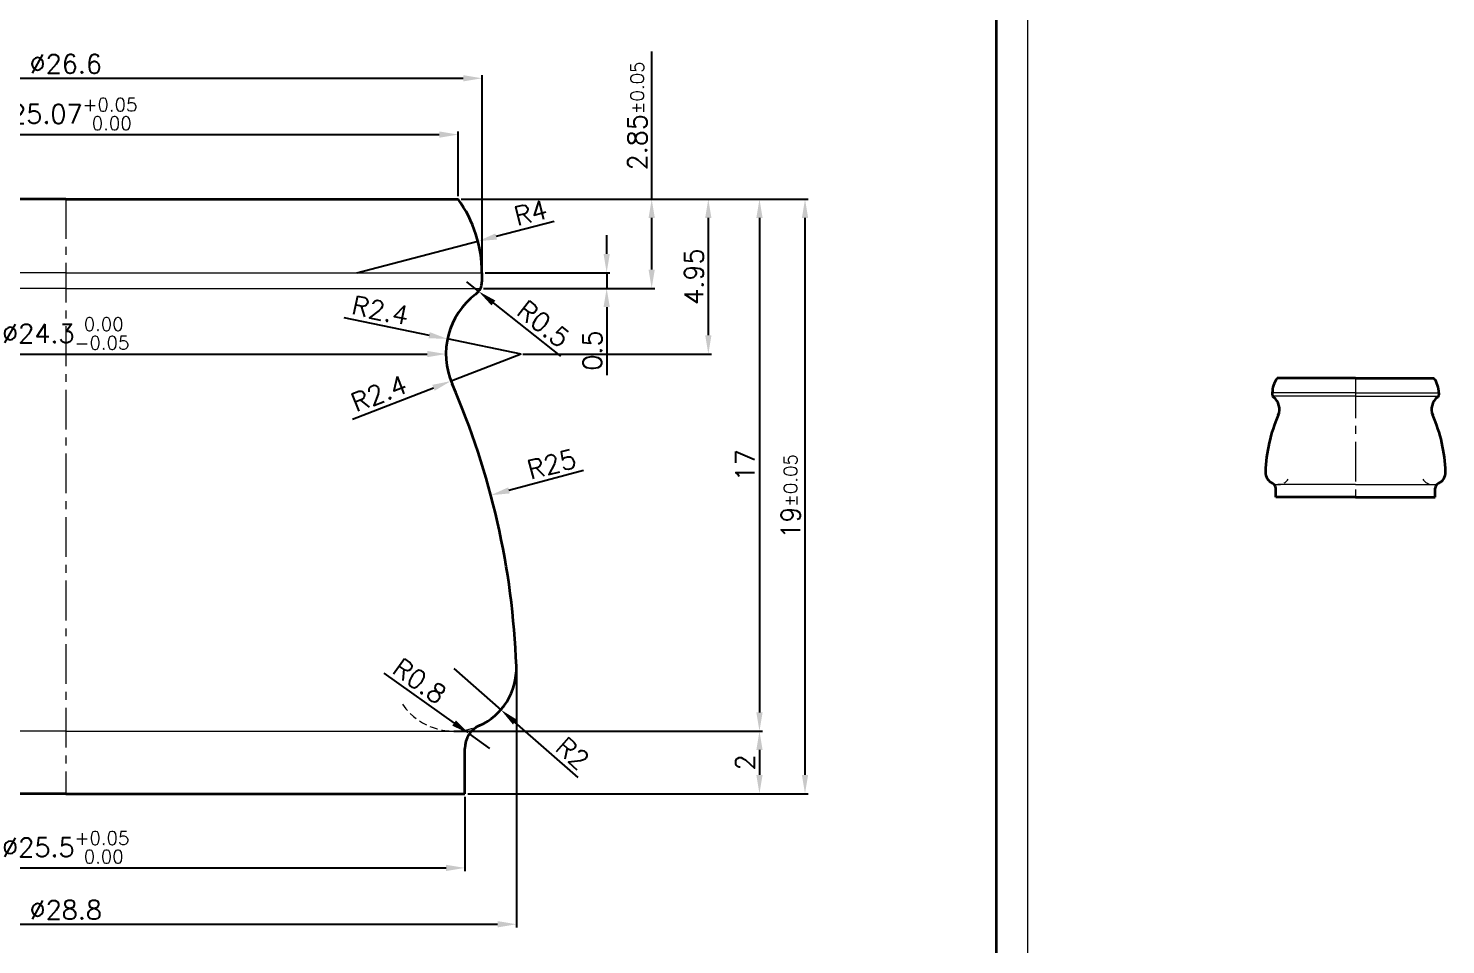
# Model space of a CAD drawing. Extents: x 678 to 1041, y 7 to 427.
# Drawn here: x 815 to 1041.5, y 136.6 to 283.1 of the extents above; entities that cross this region are included whole.
import ezdxf

# ---------------------------------------------------------------- set-up
doc = ezdxf.new("R2010")
doc.units = 0
doc.header["$LTSCALE"] = 0.2
doc.linetypes.add('CENTER', pattern=[50.8, 31.75, -6.35, 6.35, -6.35])
doc.linetypes.add('HIDDEN', pattern=[9.525, 6.35, -3.175])
doc.layers.get('0').update_dxf_attribs({"linetype": 'CONTINUOUS', "lineweight": 15})
doc.layers.get('DEFPOINTS').update_dxf_attribs({"linetype": 'CONTINUOUS'})
for name, color, linetype, lineweight in [('1', 1, 'CENTER', 15), ('2', 2, 'HIDDEN', 15), ('3', 3, 'CONTINUOUS', 35), ('8', 252, 'CONTINUOUS', 15)]:
    doc.layers.add(name, color=color, linetype=linetype, lineweight=lineweight)
doc.styles.add('ROMANS', font='romans.shx')
doc.dimstyles.new('MD1', dxfattribs={"dimtxt": 3, "dimasz": 3, "dimexe": 0.5, "dimexo": 0.5, "dimgap": 0.8, "dimtad": 1, "dimlfac": 0.2, "dimzin": 9, "dimdsep": 46, "dimtxsty": 'ROMANS', "dimcen": 1, "dimclrt": 256, "dimadec": 1, "dimazin": 2, "dimtfac": 1, "dimtmove": 0, "dimatfit": 3, "dimfxl": 1, "dimtolj": 1, "dimtzin": 0, "dimarcsym": 0})
doc.dimstyles.new('MD1$4', dxfattribs={"dimtxt": 3, "dimasz": 3, "dimexe": 0.5, "dimexo": 0.5, "dimgap": 0.8, "dimtad": 1, "dimlfac": 0.2, "dimzin": 9, "dimdsep": 46, "dimtxsty": 'ROMANS', "dimcen": 1, "dimclrt": 256, "dimadec": 1, "dimazin": 2, "dimtfac": 1, "dimtmove": 0, "dimatfit": 3, "dimfxl": 1, "dimtolj": 1, "dimtzin": 0, "dimarcsym": 0})

# ---------------------------------------------------------------- blocks, each defined once
blk = doc.blocks.new('*D2')
at = {"color": 0, "lineweight": -2}
for p, q in [((757.24, 160.27), (757.24, 148.41)), ((884.74, 160.27), (884.74, 148.41)), ((760.24, 148.91), (881.74, 148.91))]:
    blk.add_line(p, q, dxfattribs=at)
at = {"color": 0}
for points in [[(760.24, 149.41), (760.24, 148.41), (757.24, 148.91)], [(881.74, 148.41), (881.74, 149.41), (884.74, 148.91)]]:
    blk.add_solid(points, dxfattribs=at)
at = {"layer": 'DEFPOINTS', "color": 0}
for p in [(757.24, 160.77), (884.74, 160.77), (884.74, 148.91)]:
    blk.add_point(p, dxfattribs=at)
at = {"insert": (820.99, 152.2), "char_height": 3, "attachment_point": 5, "style": 'ROMANS'}
blk.add_mtext('\\A1;%%c25.5{}{\\H0.71x;\\C3;\\S+0.05^  0.00;}', dxfattribs=at)
blk = doc.blocks.new('*D3')
at = {"color": 0, "lineweight": -2}
for p, q in [((748.99, 180.27), (748.99, 139.41)), ((892.99, 180.27), (892.99, 139.41)), ((751.99, 139.91), (889.99, 139.91))]:
    blk.add_line(p, q, dxfattribs=at)
at = {"color": 0}
for points in [[(751.99, 140.41), (751.99, 139.41), (748.99, 139.91)], [(889.99, 140.41), (889.99, 139.41), (892.99, 139.91)]]:
    blk.add_solid(points, dxfattribs=at)
at = {"layer": 'DEFPOINTS', "color": 0}
for p in [(748.99, 180.77), (892.99, 180.77), (892.99, 139.91)]:
    blk.add_point(p, dxfattribs=at)
at = {"insert": (820.99, 142.21), "char_height": 3, "attachment_point": 5, "style": 'ROMANS'}
blk.add_mtext('\\A1;%%c28.8', dxfattribs=at)
blk = doc.blocks.new('*D4')
at = {"color": 0, "lineweight": -2}
blk.add_line((763.24, 231.02), (878.74, 231.02), dxfattribs=at)
at = {"color": 0}
for points in [[(763.24, 231.52), (763.24, 230.52), (760.24, 231.02)], [(878.74, 231.52), (878.74, 230.52), (881.74, 231.02)]]:
    blk.add_solid(points, dxfattribs=at)
at = {"layer": 'DEFPOINTS', "color": 0}
for p in [(760.24, 231.02), (881.74, 231.02), (881.74, 231.02)]:
    blk.add_point(p, dxfattribs=at)
at = {"insert": (820.99, 234.31), "char_height": 3, "attachment_point": 5, "style": 'ROMANS'}
blk.add_mtext('\\A1;%%c24.3{}{\\H0.71x;\\C3;\\S 0.00^ -0.05;}', dxfattribs=at)
blk = doc.blocks.new('*D5')
at = {"color": 0, "lineweight": -2}
for p, q in [((754.49, 244.52), (754.49, 275.59)), ((757.49, 275.09), (884.49, 275.09)), ((887.49, 244.52), (887.49, 275.59))]:
    blk.add_line(p, q, dxfattribs=at)
at = {"color": 0}
for points in [[(757.49, 275.59), (757.49, 274.59), (754.49, 275.09)], [(884.49, 275.59), (884.49, 274.59), (887.49, 275.09)]]:
    blk.add_solid(points, dxfattribs=at)
at = {"layer": 'DEFPOINTS', "color": 0}
for p in [(887.49, 275.09), (754.49, 244.02), (887.49, 244.02)]:
    blk.add_point(p, dxfattribs=at)
at = {"insert": (820.99, 277.39), "char_height": 3, "attachment_point": 5, "style": 'ROMANS'}
blk.add_mtext('\\A1;%%c26.6', dxfattribs=at)
blk = doc.blocks.new('*D6')
at = {"color": 0, "lineweight": -2}
for p, q in [((758.3, 256.27), (758.3, 266.59)), ((761.3, 266.09), (880.67, 266.09)), ((883.67, 256.27), (883.67, 266.59))]:
    blk.add_line(p, q, dxfattribs=at)
at = {"color": 0}
for points in [[(761.3, 266.59), (761.3, 265.59), (758.3, 266.09)], [(880.67, 266.59), (880.67, 265.59), (883.67, 266.09)]]:
    blk.add_solid(points, dxfattribs=at)
at = {"layer": 'DEFPOINTS', "color": 0}
for p in [(883.67, 266.09), (758.3, 255.77), (883.67, 255.77)]:
    blk.add_point(p, dxfattribs=at)
at = {"insert": (820.99, 269.38), "char_height": 3, "attachment_point": 5, "style": 'ROMANS'}
blk.add_mtext('\\A1;%%c25.07{}{\\H0.71x;\\C3;\\S+0.05^  0.00;}', dxfattribs=at)
blk = doc.blocks.new('*D7')
at = {"color": 0, "lineweight": -2}
for p, q in [((914.6, 255.77), (914.6, 279.38)), ((884.17, 255.77), (915.1, 255.77)), ((914.6, 244.52), (914.6, 252.77)), ((887.75, 241.52), (915.1, 241.52))]:
    blk.add_line(p, q, dxfattribs=at)
at = {"color": 0}
for points in [[(914.1, 252.77), (915.1, 252.77), (914.6, 255.77)], [(914.1, 244.52), (915.1, 244.52), (914.6, 241.52)]]:
    blk.add_solid(points, dxfattribs=at)
at = {"layer": 'DEFPOINTS', "color": 0}
for p in [(883.67, 255.77), (887.25, 241.52), (914.6, 241.52)]:
    blk.add_point(p, dxfattribs=at)
at = {"insert": (912.3, 269.07), "char_height": 3, "attachment_point": 5, "rotation": 90, "style": 'ROMANS'}
blk.add_mtext('\\A1;2.85{}{\\H0.71x;\\C3;%%p0.05}', dxfattribs=at)
blk = doc.blocks.new('*D8')
at = {"color": 0, "lineweight": -2}
for p, q in [((907.41, 247.02), (907.41, 250.02)), ((887.99, 244.02), (907.91, 244.02)), ((907.41, 244.02), (907.41, 241.52)), ((887.75, 241.52), (907.91, 241.52)), ((907.41, 238.52), (907.41, 227.64))]:
    blk.add_line(p, q, dxfattribs=at)
at = {"color": 0}
for points in [[(906.91, 247.02), (907.91, 247.02), (907.41, 244.02)], [(906.91, 238.52), (907.91, 238.52), (907.41, 241.52)]]:
    blk.add_solid(points, dxfattribs=at)
at = {"layer": 'DEFPOINTS', "color": 0}
for p in [(887.49, 244.02), (907.41, 244.02), (887.25, 241.52)]:
    blk.add_point(p, dxfattribs=at)
at = {"insert": (905.11, 231.58), "char_height": 3, "attachment_point": 5, "rotation": 90, "style": 'ROMANS'}
blk.add_mtext('\\A1;0.5', dxfattribs=at)
blk = doc.blocks.new('*D9')
at = {"color": 0, "lineweight": -2}
for p, q in [((884.17, 255.77), (924.15, 255.77)), ((923.65, 252.77), (923.65, 234.02)), ((893.99, 231.02), (924.15, 231.02))]:
    blk.add_line(p, q, dxfattribs=at)
at = {"color": 0}
for points in [[(923.15, 252.77), (924.15, 252.77), (923.65, 255.77)], [(923.15, 234.02), (924.15, 234.02), (923.65, 231.02)]]:
    blk.add_solid(points, dxfattribs=at)
at = {"layer": 'DEFPOINTS', "color": 0}
for p in [(883.67, 255.77), (893.49, 231.02), (923.65, 231.02)]:
    blk.add_point(p, dxfattribs=at)
at = {"insert": (921.35, 243.4), "char_height": 3, "attachment_point": 5, "rotation": 90, "style": 'ROMANS'}
blk.add_mtext('\\A1;4.95', dxfattribs=at)
blk = doc.blocks.new('*D10')
at = {"color": 0, "lineweight": -2}
for p, q in [((884.17, 255.77), (932.32, 255.77)), ((931.82, 252.77), (931.82, 173.77)), ((882.99, 170.77), (932.32, 170.77))]:
    blk.add_line(p, q, dxfattribs=at)
at = {"color": 0}
for points in [[(931.32, 252.77), (932.32, 252.77), (931.82, 255.77)], [(931.32, 173.77), (932.32, 173.77), (931.82, 170.77)]]:
    blk.add_solid(points, dxfattribs=at)
at = {"layer": 'DEFPOINTS', "color": 0}
for p in [(883.67, 255.77), (882.49, 170.77), (931.82, 170.77)]:
    blk.add_point(p, dxfattribs=at)
at = {"insert": (929.52, 213.27), "char_height": 3, "attachment_point": 5, "rotation": 90, "style": 'ROMANS'}
blk.add_mtext('\\A1;17', dxfattribs=at)
blk = doc.blocks.new('*D11')
at = {"color": 0, "lineweight": -2}
for p, q in [((882.99, 170.77), (932.32, 170.77)), ((931.82, 167.77), (931.82, 163.77)), ((885.24, 160.77), (932.32, 160.77))]:
    blk.add_line(p, q, dxfattribs=at)
at = {"color": 0}
for points in [[(932.32, 167.77), (931.32, 167.77), (931.82, 170.77)], [(931.32, 163.77), (932.32, 163.77), (931.82, 160.77)]]:
    blk.add_solid(points, dxfattribs=at)
at = {"layer": 'DEFPOINTS', "color": 0}
for p in [(882.49, 170.77), (884.74, 160.77), (931.82, 160.77)]:
    blk.add_point(p, dxfattribs=at)
at = {"insert": (929.52, 165.77), "char_height": 3, "attachment_point": 5, "rotation": 90, "style": 'ROMANS'}
blk.add_mtext('\\A1;2', dxfattribs=at)
blk = doc.blocks.new('*D12')
at = {"color": 0, "lineweight": -2}
for p, q in [((884.17, 255.77), (939.6, 255.77)), ((939.1, 163.77), (939.1, 252.77)), ((885.24, 160.77), (939.6, 160.77))]:
    blk.add_line(p, q, dxfattribs=at)
at = {"color": 0}
for points in [[(939.6, 252.77), (938.6, 252.77), (939.1, 255.77)], [(938.6, 163.77), (939.6, 163.77), (939.1, 160.77)]]:
    blk.add_solid(points, dxfattribs=at)
at = {"layer": 'DEFPOINTS', "color": 0}
for p in [(883.67, 255.77), (939.1, 255.77), (884.74, 160.77)]:
    blk.add_point(p, dxfattribs=at)
at = {"insert": (936.8, 208.27), "char_height": 3, "attachment_point": 5, "rotation": 90, "style": 'ROMANS'}
blk.add_mtext('\\A1;19{}{\\H0.71x;\\C3;%%p0.05}', dxfattribs=at)
blk = doc.blocks.new('*D15')
at = {"color": 0, "lineweight": -2}
for p, q in [((865.44, 236.84), (879.04, 234.04)), ((893.74, 231.02), (881.98, 233.44))]:
    blk.add_line(p, q, dxfattribs=at)
at = {"color": 0}
blk.add_solid([(879.14, 234.53), (878.94, 233.55), (881.98, 233.44)], dxfattribs=at)
at = {"layer": 'DEFPOINTS', "color": 0}
for p in [(881.98, 233.44), (893.74, 231.02)]:
    blk.add_point(p, dxfattribs=at)
at = {"insert": (871.24, 237.99), "char_height": 3, "attachment_point": 5, "rotation": 348.3868, "style": 'ROMANS'}
blk.add_mtext('\\A1;R2.4', dxfattribs=at)
blk = doc.blocks.new('*D16')
at = {"color": 0, "lineweight": -2}
for p, q in [((893.74, 231.02), (882.54, 226.71)), ((866.78, 220.64), (879.74, 225.63))]:
    blk.add_line(p, q, dxfattribs=at)
at = {"color": 0}
blk.add_solid([(879.56, 226.1), (879.92, 225.16), (882.54, 226.71)], dxfattribs=at)
at = {"layer": 'DEFPOINTS', "color": 0}
for p in [(893.74, 231.02), (882.54, 226.71)]:
    blk.add_point(p, dxfattribs=at)
at = {"insert": (871.03, 224.74), "char_height": 3, "attachment_point": 5, "rotation": 21.0619, "style": 'ROMANS'}
blk.add_mtext('\\A1;R2.4', dxfattribs=at)
blk = doc.blocks.new('*D18')
at = {"color": 0, "lineweight": -2}
for p, q in [((882.99, 180.77), (890.51, 174.18)), ((902.86, 163.35), (892.76, 172.2))]:
    blk.add_line(p, q, dxfattribs=at)
at = {"color": 0}
blk.add_solid([(893.09, 172.58), (892.43, 171.83), (890.51, 174.18)], dxfattribs=at)
at = {"layer": 'DEFPOINTS', "color": 0}
for p in [(882.99, 180.77), (890.51, 174.18)]:
    blk.add_point(p, dxfattribs=at)
at = {"insert": (901.95, 167.21), "char_height": 3, "attachment_point": 5, "rotation": 318.7598, "style": 'ROMANS'}
blk.add_mtext('\\A1;R2', dxfattribs=at)
blk = doc.blocks.new('*D20')
at = {"color": 0, "lineweight": -2}
for p, q in [((884.99, 242.58), (886.95, 241.04)), ((900.11, 230.69), (889.31, 239.18))]:
    blk.add_line(p, q, dxfattribs=at)
at = {"color": 0}
blk.add_solid([(889.62, 239.58), (889, 238.79), (886.95, 241.04)], dxfattribs=at)
at = {"layer": 'DEFPOINTS', "color": 0}
for p in [(884.99, 242.58), (886.95, 241.04)]:
    blk.add_point(p, dxfattribs=at)
at = {"insert": (897.31, 235.82), "char_height": 3, "attachment_point": 5, "rotation": 321.8228, "style": 'ROMANS'}
blk.add_mtext('\\A1;R0.5', dxfattribs=at)
blk = doc.blocks.new('*D24')
at = {"color": 0, "linetype": 'ByBlock', "lineweight": -2}
blk.add_line((903.71, 212.39), (891.8, 209.23), dxfattribs=at)
at = {"color": 0}
blk.add_solid([(891.67, 209.72), (891.93, 208.75), (888.9, 208.47)], dxfattribs=at)
at = {"layer": 'DEFPOINTS', "color": 0}
for p in [(888.9, 208.47), (768.07, 176.47)]:
    blk.add_point(p, dxfattribs=at)
at = {"insert": (898.61, 213.42), "char_height": 3, "attachment_point": 5, "rotation": 14.833, "style": 'ROMANS'}
blk.add_mtext('\\A1;R25', dxfattribs=at)
blk = doc.blocks.new('*D25')
at = {"color": 0, "linetype": 'ByBlock', "lineweight": -2}
for p, q in [((899.04, 252.22), (889.75, 249.8)), ((867.49, 244.02), (886.84, 249.05))]:
    blk.add_line(p, q, dxfattribs=at)
at = {"color": 0}
blk.add_solid([(889.62, 250.29), (889.87, 249.32), (886.84, 249.05)], dxfattribs=at)
at = {"layer": 'DEFPOINTS', "color": 0}
for p in [(886.84, 249.05), (867.49, 244.02)]:
    blk.add_point(p, dxfattribs=at)
at = {"insert": (895.27, 253.61), "char_height": 3, "attachment_point": 5, "rotation": 14.5596, "style": 'ROMANS'}
blk.add_mtext('\\A1;R4', dxfattribs=at)
blk = doc.blocks.new('*D26')
at = {"color": 0, "lineweight": -2}
for p, q in [((871.82, 180.01), (883.03, 172.06)), ((888.74, 168.01), (885.47, 170.32))]:
    blk.add_line(p, q, dxfattribs=at)
at = {"color": 0}
blk.add_solid([(882.74, 171.65), (883.32, 172.46), (885.47, 170.32)], dxfattribs=at)
at = {"layer": 'DEFPOINTS', "color": 0}
for p in [(885.47, 170.32), (888.74, 168.01)]:
    blk.add_point(p, dxfattribs=at)
at = {"insert": (877.53, 178.77), "char_height": 3, "attachment_point": 5, "rotation": 324.6552, "style": 'ROMANS'}
blk.add_mtext('\\A1;R0.8', dxfattribs=at)

msp = doc.modelspace()

# ---------------------------------------------------------------- linework, layer by layer
at = {"linetype": 'ByBlock'}
msp.add_line((974.719, 6.758), (974.719, 426.758), dxfattribs=at)
at = {"layer": '1'}
for p, q in [((820.986, 255.771), (820.986, 160.771)), ((1027.057, 227.152), (1027.057, 208.152))]:
    msp.add_line(p, q, dxfattribs=at)
at = {"layer": '2'}
for centre, radius, start, end in [((1014.657, 212.152), 2, 245.75029, 325.14656), ((1039.457, 212.152), 2, 214.85344, 294.24971), ((882.986, 180.771), 10, 214.85344, 294.24971)]:
    msp.add_arc(centre, radius, start, end, dxfattribs=at)
at = {"layer": '3', "linetype": 'ByBlock'}
msp.add_line((969.719, 11.758), (969.719, 421.758), dxfattribs=at)
at = {"layer": '3'}
for p, q in [((820.986, 255.771), (758.302, 255.771)), ((820.986, 255.771), (883.671, 255.771)), ((887.486, 244.021), (887.486, 242.583)), ((1027.057, 227.152), (1014.52, 227.152)), ((1027.057, 227.152), (1039.594, 227.152)), ((1013.757, 224.802), (1013.757, 224.515)), ((1040.357, 224.802), (1040.357, 224.515)), ((1014.307, 208.152), (1014.307, 209.599)), ((1039.807, 208.152), (1039.807, 209.599)), ((1027.057, 208.152), (1014.307, 208.152)), ((1027.057, 208.152), (1039.807, 208.152)), ((884.736, 160.771), (884.736, 168.006)), ((820.986, 160.771), (757.236, 160.771)), ((820.986, 160.771), (884.736, 160.771))]:
    msp.add_line(p, q, dxfattribs=at)
for centre, radius, start, end in [((867.486, 244.021), 20, 0, 35.9798), ((884.986, 242.583), 2.5, 307.11726, 0), ((893.736, 231.021), 12, 127.11726, 203.46623), ((1017.757, 224.802), 4, 144.0202, 180), ((1036.357, 224.802), 4, 0, 35.9798), ((768.067, 176.467), 125, 2.14513, 23.46623), ((1014.257, 224.515), 0.5, 180, 232.88274), ((1039.857, 224.515), 0.5, 307.11726, 0), ((1012.507, 222.202), 2.4, 336.53377, 52.88274), ((1041.607, 222.202), 2.4, 127.11726, 203.46623), ((1037.641, 211.291), 25, 156.53377, 177.85487), ((1016.473, 211.291), 25, 2.14513, 23.46623), ((1014.657, 212.152), 2, 177.85487, 245.75029), ((1039.457, 212.152), 2, 294.24971, 2.14513), ((1013.507, 209.599), 0.8, 0, 65.75029), ((1040.607, 209.599), 0.8, 114.24971, 180), ((882.986, 180.771), 10, 294.24971, 2.14513), ((888.736, 168.006), 4, 114.24971, 180)]:
    msp.add_arc(centre, radius, start, end, dxfattribs=at)
at = {"layer": '8'}
for p, q in [((820.986, 244.021), (754.486, 244.021)), ((820.986, 244.021), (887.486, 244.021)), ((820.986, 241.521), (754.723, 241.521)), ((820.986, 241.521), (887.249, 241.521)), ((1027.057, 224.802), (1013.757, 224.802)), ((1027.057, 224.302), (1013.805, 224.302)), ((1027.057, 224.802), (1040.357, 224.802)), ((1027.057, 224.302), (1040.31, 224.302)), ((1027.057, 210.152), (1014.657, 210.152)), ((1027.057, 210.152), (1039.457, 210.152)), ((820.986, 170.771), (758.986, 170.771)), ((820.986, 170.771), (882.986, 170.771))]:
    msp.add_line(p, q, dxfattribs=at)

# ---------------------------------------------------------------- dimensions: what is measured, and where the dimension line sits
for base, p1, p2, picture, middle in [((887.486, 275.092), (754.486, 244.021), (887.486, 244.021), '*D5', (820.986, 275.092)), ((892.986, 139.912), (748.986, 180.771), (892.986, 180.771), '*D3', (820.986, 139.912))]:
    dim = msp.add_linear_dim(base=base, p1=p1, p2=p2, text='%%c<>', dimstyle='MD1', override={"dimtmove": 0})
    dim.commit()
    dim.dimension.update_dxf_attribs({"geometry": picture, "text_midpoint": middle, "dimtype": 160})
dim = msp.add_linear_dim(base=(914.596, 241.521), p1=(883.671, 255.771), p2=(887.249, 241.521), angle=90, text='<>{}{\\H0.71x;\\C3;%%p0.05}', dimstyle='MD1', override={"dimtp": 0.05, "dimtm": 0.05})
dim.commit()
dim.dimension.update_dxf_attribs({"geometry": '*D7', "text_midpoint": (914.596, 269.073), "dimtype": 160})
for base, p1, p2, text, override, picture, middle in [((883.671, 266.092), (758.302, 255.771), (883.671, 255.771), '%%c<>{}{\\H0.71x;\\C3;\\S+0.05^  0.00;}', {"dimtp": 0.05, "dimtm": 0, "dimtmove": 0}, '*D6', (820.986, 269.377)), ((881.736, 231.021), (760.236, 231.021), (881.736, 231.021), '%%c<>{}{\\H0.71x;\\C3;\\S 0.00^ -0.05;}', {"dimtp": 0, "dimtm": 0.05}, '*D4', (820.986, 234.306)), ((884.736, 148.912), (757.236, 160.771), (884.736, 160.771), '%%c<>{}{\\H0.71x;\\C3;\\S+0.05^  0.00;}', {"dimdec": 1, "dimtp": 0.05, "dimtmove": 0}, '*D2', (820.986, 152.197))]:
    dim = msp.add_linear_dim(base=base, p1=p1, p2=p2, text=text, dimstyle='MD1', override=override)
    dim.commit()
    dim.dimension.update_dxf_attribs({"geometry": picture, "text_midpoint": middle})
for center, mpoint, override, picture, middle in [((867.486, 244.021), (886.844, 249.049), {"dimarcsym": 1}, '*D25', (895.845, 251.387)), ((768.067, 176.467), (888.901, 208.467), {"dimcen": 0, "dimtofl": 0, "dimarcsym": 1}, '*D24', (898.614, 213.418)), ((888.736, 168.006), (885.473, 170.32), {"dimlfac": 0.2, "dimarcsym": 1}, '*D26', (877.528, 178.775))]:
    dim = msp.add_radius_dim(center=center, mpoint=mpoint, dimstyle='MD1$4', override=override)
    dim.commit()
    dim.dimension.update_dxf_attribs({"geometry": picture, "text_midpoint": middle})
for base, p1, p2, override, picture, middle in [((931.816, 170.771), (883.671, 255.771), (882.486, 170.771), {"dimdec": 0}, '*D10', (931.816, 213.271)), ((907.407, 244.021), (887.249, 241.521), (887.486, 244.021), {"dimdec": 1}, '*D8', (907.407, 231.578))]:
    dim = msp.add_linear_dim(base=base, p1=p1, p2=p2, angle=90, dimstyle='MD1', override=override)
    dim.commit()
    dim.dimension.update_dxf_attribs({"geometry": picture, "text_midpoint": middle, "dimtype": 160})
dim = msp.add_linear_dim(base=(923.646, 231.021), p1=(883.671, 255.771), p2=(893.486, 231.021), angle=90, dimstyle='MD1')
dim.commit()
dim.dimension.update_dxf_attribs({"geometry": '*D9', "text_midpoint": (921.346, 243.396)})
dim = msp.add_linear_dim(base=(939.095, 255.771), p1=(884.736, 160.771), p2=(883.671, 255.771), angle=90, text='<>{}{\\H0.71x;\\C3;%%p0.05}', dimstyle='MD1', override={"dimdec": 0, "dimtp": 0.05, "dimtm": 0.05})
dim.commit()
dim.dimension.update_dxf_attribs({"geometry": '*D12', "text_midpoint": (936.795, 208.271)})
for center, mpoint, picture, middle in [((884.986, 242.583), (886.951, 241.038), '*D20', (895.891, 234.01)), ((893.736, 231.021), (881.982, 233.437), '*D15', (870.773, 235.74)), ((893.736, 231.021), (882.538, 226.709), '*D16', (871.859, 222.596))]:
    dim = msp.add_radius_dim(center=center, mpoint=mpoint, dimstyle='MD1$4')
    dim.commit()
    dim.dimension.update_dxf_attribs({"geometry": picture, "text_midpoint": middle})
dim = msp.add_radius_dim(center=(882.986, 180.771), mpoint=(890.506, 174.179), dimstyle='MD1$4')
dim.commit()
dim.dimension.update_dxf_attribs({"geometry": '*D18', "text_midpoint": (900.431, 165.478), "dimtype": 164})
dim = msp.add_linear_dim(base=(931.816, 160.771), p1=(882.486, 170.771), p2=(884.736, 160.771), angle=90, dimstyle='MD1', override={"dimdec": 0})
dim.commit()
dim.dimension.update_dxf_attribs({"geometry": '*D11', "text_midpoint": (929.516, 165.771)})

doc.saveas('drawing.dxf')
